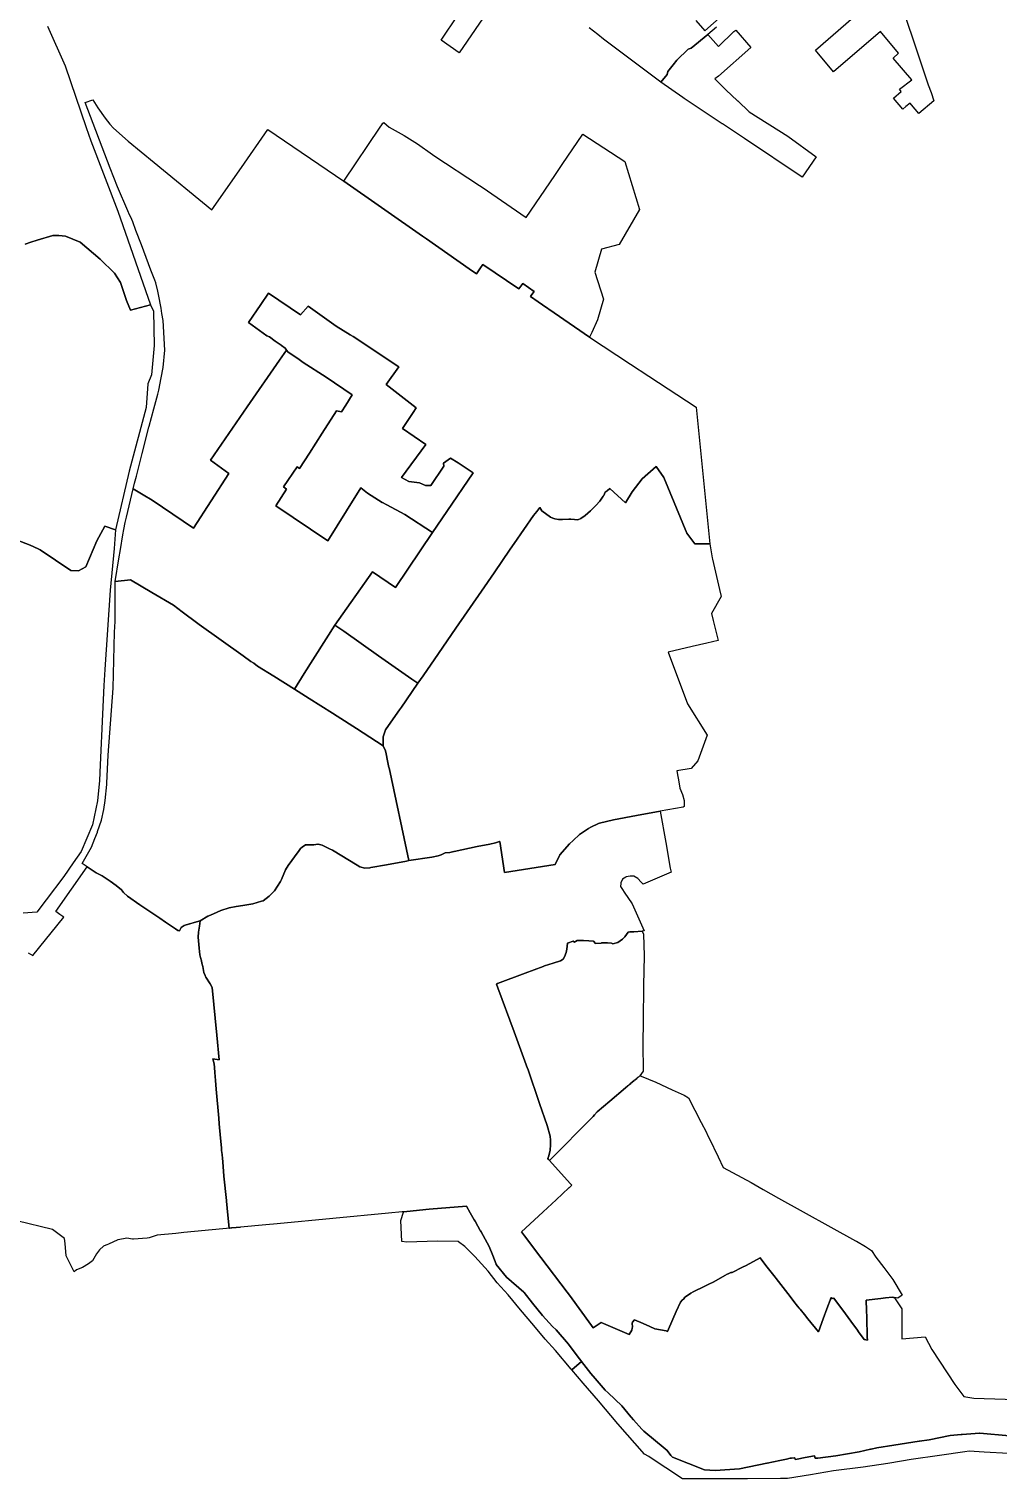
# Model space of a CAD drawing. Header units: inches. Extents: x 280195 to 293923, y 9098893 to 9120289.
# Drawn here: x 285634 to 287681, y 9099489 to 9102551 of the extents above; entities that cross this region are included whole.
import ezdxf

# ---------------------------------------------------------------- set-up
doc = ezdxf.new("R2010")
doc.units = ezdxf.units.IN
doc.header["$MEASUREMENT"] = 0
doc.layers.add('CIS', color=7, linetype='Continuous')

msp = doc.modelspace()

# ---------------------------------------------------------------- linework, layer by layer
at = {"layer": 'CIS'}
for points in [[(286635.0253, 9102636.5075), (286543.1089, 9102501.2522), (286504.85, 9102528.081), (286540.9491, 9102581.4198)], [(287042.4325, 9102569.2877), (287061.6214, 9102547.4331), (287098.134, 9102579.7123)], [(285673.0055, 9102557.2384), (285710.7021, 9102473.6365), (285754.7898, 9102343.0564), (285764.8153, 9102315.4462), (285822.1416, 9102166.8621), (285890.9334, 9101969.0858), (285848.6, 9101957.8409), (285839.9615, 9101977.7105), (285827.7107, 9102015.8243), (285815.0107, 9102035.6681), (285784.4513, 9102065.0369), (285742.3824, 9102101.1526), (285711.4261, 9102113.8527), (285697.2407, 9102115.4945), (285684.2665, 9102114.9054), (285651.1935, 9102105.6449), (285638.2753, 9102101.3196), (285626.0473, 9102097.2254)], [(287086.2277, 9102555.2383), (287068.2873, 9102540.0083), (287032.7399, 9102510.6967), (287030.7372, 9102510.0826), (287026.7868, 9102508.8711), (287002.7361, 9102485.6143), (286994.9574, 9102475.3748), (286983.5273, 9102461.7223), (286981.9397, 9102455.1341), (286968.8909, 9102439.109), (286847.9761, 9102530.0729), (286835.5407, 9102539.5979), (286817.5566, 9102554.1049)], [(285626.0473, 9102097.2254), (285638.2753, 9102101.3196), (285651.1935, 9102105.6449), (285684.2665, 9102114.9054), (285697.2407, 9102115.4945), (285711.4261, 9102113.8527), (285742.3824, 9102101.1526), (285784.4513, 9102065.0369), (285815.0107, 9102035.6681), (285827.7107, 9102015.8243), (285839.9615, 9101977.7105), (285839.9615, 9101977.7105), (285848.6, 9101957.8409), (285890.9334, 9101969.0858), (285896.8867, 9101955.1951), (285898.871, 9101883.096), (285892.9178, 9101820.9188), (285885.051, 9101802.2005), (285881.876, 9101752.1942), (285845.8926, 9101617.7856), (285816.7487, 9101493.3849), (285794.5236, 9101501.3225), (285777.1166, 9101470.1349), (285754.2296, 9101415.509), (285739.006, 9101407.0739), (285722.7931, 9101408.0134), (285657.8526, 9101451.2392), (285653.3714, 9101453.3075), (285636.3221, 9101461.1763), (285596.4871, 9101476.4073)], [(285596.4871, 9101476.4073), (285636.3221, 9101461.1763), (285653.3714, 9101453.3075), (285657.8526, 9101451.2392), (285722.7931, 9101408.0134), (285739.006, 9101407.0739), (285754.2296, 9101415.509), (285777.1166, 9101470.1349), (285794.5236, 9101501.3225), (285816.7487, 9101493.3849), (285814.0372, 9101454.069), (285814.0372, 9101454.069), (285805.3716, 9101366.12), (285794.2591, 9101198.6385), (285792.5644, 9101165.0278), (285789.4965, 9101104.182), (285784.6318, 9100997.1578), (285783.1465, 9100964.4816), (285779.1778, 9100921.6191), (285768.0651, 9100870.819), (285744.2527, 9100814.4627), (285727.5298, 9100790.1055), (285707.7401, 9100761.2813), (285670.3127, 9100711.898), (285650.59, 9100685.8749), (285622.015, 9100684.2874)], [(287705.4782, 9099580.3785), (287642.5303, 9099585.9096), (287642.2426, 9099585.9349), (287605.1339, 9099583.1046), (287603.326, 9099582.9666), (287579.8008, 9099581.1724), (287535.3507, 9099571.9119), (287515.071, 9099568.8196), (287514.2298, 9099568.6913), (287474.4418, 9099562.6244), (287460.7381, 9099560.5348), (287425.2839, 9099554.714), (287412.973, 9099552.0947), (287411.7512, 9099551.8348), (287387.9775, 9099546.7765), (287338.5003, 9099538.3098), (287300.1357, 9099532.7535), (287295.1086, 9099533.0181), (287293.5211, 9099538.0452), (287273.6773, 9099534.341), (287256.5447, 9099531.088), (287252.7752, 9099530.3723), (287251.7037, 9099534.0153), (287251.0458, 9099533.9069), (287245.0455, 9099533.201), (287241.762, 9099532.8147), (287233.9897, 9099531.166), (287220.115, 9099528.1734), (287193.2615, 9099522.5995), (287192.9324, 9099522.5312), (287135.1436, 9099510.4995), (287083.5496, 9099506.9276), (287061.3247, 9099508.5151), (286993.647, 9099534.9516), (286993.647, 9099534.9516), (286990.1456, 9099538.6004), (286982.2082, 9099549.1839), (286974.0493, 9099556.0197), (286957.7342, 9099569.689), (286932.5987, 9099589.8635), (286928.38, 9099594.6014), (286911.1013, 9099614.0068), (286906.1128, 9099620.0065), (286905.5215, 9099620.7177), (286886.6274, 9099643.4418), (286857.6149, 9099670.8119), (286851.57, 9099676.5147), (286829.9032, 9099701.4786), (286821.1428, 9099711.5721), (286801.4874, 9099737.2753), (286799.6453, 9099739.6841), (286794.4201, 9099746.4967), (286773.5177, 9099773.7493), (286747.39, 9099803.8457), (286740.278, 9099811.3665), (286718.6165, 9099834.2729), (286697.4498, 9099860.7313), (286680.252, 9099882.8901), (286679.4286, 9099883.5979), (286642.5487, 9099915.3017), (286621.0512, 9099942.4215), (286620.9666, 9099942.6341), (286613.7273, 9099960.8127), (286613.6046, 9099961.1209), (286606.1685, 9099979.794), (286589.251, 9100011.1038), (286588.138, 9100012.9344), (286587.3397, 9100014.2474), (286582.4633, 9100022.7811), (286576.3217, 9100033.5289), (286574.789, 9100036.2109), (286566.0935, 9100051.4281), (286558.2732, 9100065.1137), (286479.2487, 9100058.7554), (286432.0937, 9100054.2286), (286425.4875, 9100053.5945), (286422.4782, 9100053.3055), (286393.607, 9100050.5277), (286158.0675, 9100027.8652), (286134.5386, 9100025.6015), (286080.8462, 9100020.8916), (286062.4491, 9100019.2778), (286057.5483, 9100018.8479), (286062.1845, 9100019.2778), (286056.8743, 9100018.812), (286056.8713, 9100018.8424), (286056.8687, 9100018.87), (286054.1293, 9100046.4908), (286051.24, 9100075.6252), (286051.1042, 9100076.9931), (286045.9766, 9100128.6966), (286043.2738, 9100158.9903), (286042.5973, 9100166.5726), (286041.9443, 9100173.8922), (286041.8841, 9100174.5667), (286041.8833, 9100174.5754), (286041.8781, 9100174.6343), (286041.1312, 9100183.0059), (286040.641, 9100188.5006), (286038.844, 9100208.6415), (286036.1215, 9100239.1564), (286035.0767, 9100250.8666), (286029.7611, 9100312.2375), (286028.0181, 9100330.8339), (286026.5767, 9100347.4752), (286025.659, 9100358.0711), (286024.9529, 9100366.2241), (286022.6912, 9100376.6308), (286022.7418, 9100376.6335), (286022.822, 9100376.6378), (286035.522, 9100374.5211), (286030.6884, 9100426.1686), (286021.2346, 9100527.186), (286016.6753, 9100534.6759), (286008.0392, 9100548.8638), (286006.4178, 9100551.5277), (286006.1165, 9100552.3714), (286003.7719, 9100558.936), (286001.1053, 9100571.1023), (285999.5386, 9100578.2507), (285998.2649, 9100583.4899), (285996.508, 9100590.7165), (285995.1875, 9100596.1484), (285993.6563, 9100609.9295), (285993.5967, 9100610.4655), (285991.6082, 9100633.5319), (285992.4036, 9100644.2697), (285993.9944, 9100656.5983), (285994.7942, 9100662.3958), (285995.5852, 9100668.1315), (286011.7558, 9100677.4039), (286017.613, 9100679.9832), (286031.9367, 9100686.2909), (286039.5617, 9100689.6487), (286057.183, 9100695.205), (286071.9801, 9100697.8134), (286086.002, 9100700.2852), (286106.7131, 9100703.9362), (286125.2096, 9100709.3763), (286128.3031, 9100710.2862), (286128.5343, 9100710.4575), (286141.1619, 9100719.8113), (286150.2284, 9100728.5152), (286153.068, 9100731.2413), (286165.2919, 9100751.0851), (286167.2348, 9100755.5219), (286175.9281, 9100775.3739), (286181.4845, 9100784.8989), (286202.4155, 9100813.3595), (286203.2943, 9100814.5545), (286207.8706, 9100820.7771), (286211.5344, 9100823.6309), (286218.2953, 9100828.4033), (286235.794, 9100828.4033), (286244.1456, 9100829.5964), (286244.7037, 9100829.4802), (286253.6904, 9100827.6079), (286268.7027, 9100820.2382), (286275.5636, 9100816.8701), (286327.0481, 9100785.7649), (286332.832, 9100782.2705), (286343.5698, 9100779.0888), (286354.0603, 9100779.866), (286354.3076, 9100779.8843), (286356.0741, 9100780.2121), (286389.4287, 9100786.4015), (286431.4608, 9100794.2014), (286436.6309, 9100794.9968), (286485.1499, 9100802.1553), (286498.2739, 9100804.9391), (286505.0618, 9100807.3798), (286513.0486, 9100811.2253), (286522.8103, 9100812.2607), (286531.6469, 9100814.1817), (286532.3154, 9100814.327), (286580.6406, 9100824.8325), (286607.8549, 9100829.7133), (286619.3548, 9100832.9169), (286628.078, 9100835.3468), (286628.5614, 9100835.4815), (286638.5319, 9100770.2913), (286745.4238, 9100786.96), (286755.7426, 9100807.3329), (286775.5864, 9100830.6163), (286783.4328, 9100837.8743), (286796.7531, 9100850.1955), (286815.9537, 9100862.64), (286820.8797, 9100865.8327), (286837.0942, 9100873.2414), (286839.3511, 9100874.2727), (286868.7199, 9100881.4164), (286917.125, 9100890.2398), (286967.5343, 9100899.4285), (286979.3989, 9100833.1772), (286988.8719, 9100779.267), (286990.9387, 9100770.6552), (286931.1723, 9100744.9917), (286927.2108, 9100749.47), (286919.9768, 9100757.2206), (286912.0539, 9100762.0433), (286904.1309, 9100762.0433), (286895.5191, 9100760.6654), (286895.0833, 9100760.3981), (286887.9406, 9100756.015), (286884.3236, 9100748.0921), (286884.221, 9100746.5186), (286883.807, 9100740.1691), (286887.7632, 9100734.2787), (286891.5576, 9100728.6292), (286908.1739, 9100703.8749), (286933.6227, 9100646.6826), (286929.4926, 9100646.3624), (286911.6859, 9100644.9819), (286903.1821, 9100644.3227), (286900.0465, 9100644.0796), (286892.9762, 9100634.4382), (286890.727, 9100631.6467), (286888.1383, 9100629.3538), (286883.2304, 9100625.467), (286878.0638, 9100622.2252), (286867.6294, 9100618.9835), (286864.2863, 9100621.0096), (286856.196, 9100621.1682), (286843.62, 9100621.4148), (286842.6461, 9100620.3878), (286830.9531, 9100620.3352), (286826.6868, 9100625.2863), (286817.0099, 9100625.6763), (286805.7767, 9100626.129), (286795.1731, 9100626.5322), (286791.9243, 9100626.6557), (286788.7185, 9100624.5088), (286786.1831, 9100622.8108), (286783.9709, 9100624.8123), (286771.5626, 9100620.4525), (286770.358, 9100608.2068), (286768.5513, 9100600.7791), (286767.6292, 9100597.5005), (286766.9629, 9100595.1315), (286765.882, 9100593.0324), (286762.6066, 9100586.6718), (286757.0045, 9100583.3423), (286741.1388, 9100578.3843), (286723.1378, 9100572.7589), (286720.1777, 9100571.6427), (286682.301, 9100557.3601), (286624.1337, 9100535.4261), (286621.5376, 9100534.4471), (286624.2861, 9100526.4822), (286658.8852, 9100433.2173), (286687.4341, 9100356.2611), (286687.6836, 9100355.5885), (286712.813, 9100282.4552), (286728.9586, 9100235.4674), (286734.8324, 9100213.3376), (286735.8907, 9100204.4476), (286736.1024, 9100194.4994), (286735.2557, 9100183.2809), (286732.0807, 9100171.4275), (286730.3873, 9100165.7125), (286731.7484, 9100164.1914), (286733.8752, 9100161.8145), (286733.9623, 9100161.717), (286777.3815, 9100113.1899), (286780.7642, 9100109.4091), (286780.8122, 9100109.3063), (286776.024, 9100105.0068), (286774.7118, 9100103.7882), (286747.7295, 9100078.7297), (286720.3488, 9100053.3012), (286682.8765, 9100018.5007), (286674.5688, 9100010.7852), (286680.8655, 9100002.4709), (286715.172, 9099957.1718), (286770.694, 9099883.8592), (286775.782, 9099877.1409), (286822.0903, 9099813.3009), (286825.5935, 9099808.4714), (286842.4972, 9099819.9005), (286901.69, 9099794.2498), (286907.2931, 9099803.3928), (286908.5756, 9099807.94), (286908.8113, 9099810.1673), (286908.9998, 9099811.9494), (286908.0477, 9099816.008), (286908.5352, 9099818.0796), (286909.0499, 9099820.267), (286913.3591, 9099825.1274), (286931.8246, 9099817.6319), (286945.9169, 9099810.9566), (286956.0535, 9099806.5064), (286980.0352, 9099801.8089), (286983.2014, 9099800.8686), (286993.8403, 9099826.4184), (287001.4219, 9099842.9533), (287010.279, 9099862.2701), (287013.836, 9099866.4871), (287017.1329, 9099869.6844), (287019.5927, 9099873.0125), (287021.2348, 9099874.0861), (287032.4489, 9099881.4184), (287037.3934, 9099884.3852), (287061.609, 9099896.0695), (287068.7559, 9099899.8409), (287080.4883, 9099905.7386), (287104.0073, 9099918.7868), (287108.8443, 9099921.4703), (287110.7991, 9099922.4477), (287116.7557, 9099925.426), (287119.6535, 9099925.426), (287141.5105, 9099936.4131), (287148.864, 9099940.2919), (287178.7247, 9099956.043), (287190.8984, 9099940.2919), (287210.401, 9099915.0579), (287212.3264, 9099912.5668), (287241.8759, 9099874.3333), (287249.8592, 9099864.0039), (287257.3812, 9099854.2713), (287261.111, 9099849.7202), (287262.993, 9099847.4239), (287271.99, 9099836.4459), (287279.4283, 9099827.3697), (287301.7933, 9099800.0807), (287301.8327, 9099800.188), (287311.953, 9099827.3697), (287319.8194, 9099848.4978), (287328.7133, 9099872.3855), (287330.9676, 9099869.4799), (287331.4112, 9099870.55), (287334.0967, 9099870.9337), (287358.7775, 9099837.8126), (287370.4147, 9099822.5948), (287384.1231, 9099803.5974), (287386.6556, 9099800.0878), (287398.6763, 9099783.847), (287405.0751, 9099782.3784), (287404.8978, 9099788.4383), (287403.6577, 9099830.8245), (287403.2451, 9099844.9277), (287402.5983, 9099867.0348), (287433.6921, 9099870.4112), (287443.5398, 9099871.4805), (287458.5244, 9099873.1075), (287462.7445, 9099871.9567), (287478.0587, 9099848.28), (287478.0587, 9099784.78), (287526.9917, 9099789.1014), (287541.2779, 9099762.9251), (287589.5882, 9099688.8126), (287608.8025, 9099663.0105), (287629.8858, 9099660.1609), (287850.9456, 9099652.6202)], [(285632.5365, 9100600.3823), (285642.5473, 9100594.3368), (285707.6418, 9100675.8659), (285699.4331, 9100681.5296), (285690.8677, 9100687.3457), (285756.8502, 9100782.0626), (285775.9652, 9100769.5448), (285788.6653, 9100762.6656), (285797.3965, 9100757.6384), (285801.4554, 9100754.7613), (285805.3762, 9100751.9821), (285818.2986, 9100742.8218), (285829.4112, 9100733.5614), (285833.909, 9100727.7405), (285842.1112, 9100719.803), (285868.0404, 9100701.8113), (285876.7141, 9100695.9704), (285910.4087, 9100673.2801), (285922.2152, 9100665.3295), (285943.3824, 9100651.0754), (285948.8178, 9100647.5391), (285950.0507, 9100647.341), (285950.0507, 9100647.341), (285951.8385, 9100647.0536), (285955.4178, 9100653.8144), (285962.1786, 9100657.7914), (285973.4386, 9100661.5447), (285974.1095, 9100661.7683), (285983.0517, 9100664.4179), (285995.5852, 9100668.1315), (285994.7942, 9100662.3958), (285993.9944, 9100656.5983), (285992.4036, 9100644.2697), (285991.6082, 9100633.5319), (285993.5967, 9100610.4655), (285993.6563, 9100609.9295), (285995.1875, 9100596.1484), (285996.508, 9100590.7165), (285998.2649, 9100583.4899), (285999.5386, 9100578.2507), (286001.1053, 9100571.1023), (286003.7719, 9100558.936), (286006.1165, 9100552.3714), (286006.4178, 9100551.5277), (286008.0392, 9100548.8638), (286016.6753, 9100534.6759), (286021.2346, 9100527.186), (286030.6884, 9100426.1686), (286035.522, 9100374.5211), (286022.822, 9100376.6378), (286022.7418, 9100376.6335), (286022.6912, 9100376.6308), (286024.9529, 9100366.2241), (286025.659, 9100358.0711), (286026.5767, 9100347.4752), (286028.0181, 9100330.8339), (286029.7611, 9100312.2375), (286035.0767, 9100250.8666), (286036.1215, 9100239.1564), (286038.844, 9100208.6415), (286040.641, 9100188.5006), (286041.1312, 9100183.0059), (286041.8781, 9100174.6343), (286041.8833, 9100174.5754), (286041.8841, 9100174.5667), (286041.9443, 9100173.8922), (286042.5973, 9100166.5726), (286043.2738, 9100158.9903), (286045.9766, 9100128.6966), (286051.1042, 9100076.9931), (286051.24, 9100075.6252), (286054.1293, 9100046.4908), (286056.8687, 9100018.87), (286056.8713, 9100018.8424), (286056.8743, 9100018.812), (286062.1845, 9100019.2778), (286057.5483, 9100018.8479), (286062.4491, 9100019.2778), (286080.8462, 9100020.8916), (286043.583, 9100017.5745), (285961.1255, 9100009.4518), (285949.946, 9100008.2956), (285944.4351, 9100007.7257), (285904.5995, 9100003.8015), (285888.2496, 9099998.3517), (285883.8849, 9099998.0122), (285854.852, 9099995.7545), (285854.2165, 9099995.705), (285852.551, 9099995.9265), (285840.8688, 9099997.4793), (285840.7068, 9099997.4502), (285822.2309, 9099994.1438), (285821.783, 9099994.0637), (285801.8967, 9099985.2767), (285798.5641, 9099983.7619), (285796.421, 9099982.7877), (285791.7223, 9099980.652), (285782.9354, 9099973.2524), (285776.9233, 9099964.9279), (285768.1363, 9099950.1289), (285759.6841, 9099943.8255), (285747.3251, 9099935.7923), (285734.8384, 9099931.1676), (285729.3544, 9099926.5976), (285712.5781, 9099960.1502), (285710.3009, 9099986.3379), (285709.4031, 9099996.6628), (285684.003, 9100015.7128), (285608.332, 9100034.2337)], [(287703.3086, 9099542.649), (287651.9793, 9099545.8241), (287619.9647, 9099547.9406), (287610.7042, 9099546.6177), (287557.5229, 9099538.9449), (287497.4623, 9099530.2135), (287477.3943, 9099526.8688), (287448.2497, 9099522.0114), (287396.1267, 9099514.0739), (287333.3806, 9099506.6259), (287285.0941, 9099498.0269), (287236.1461, 9099490.4201), (287221.2632, 9099490.0894), (287151.8099, 9099489.7587), (287087.3177, 9099489.4279), (287014.8878, 9099489.0972), (286979.4997, 9099512.579), (286975.5936, 9099514.7879), (286943.1821, 9099536.2853), (286934.2524, 9099541.5769), (286878.0283, 9099605.4078), (286837.0177, 9099654.3558), (286804.6063, 9099691.3976), (286780.5829, 9099719.4769), (286801.4874, 9099737.2753), (286821.1428, 9099711.5721), (286829.9032, 9099701.4786), (286851.57, 9099676.5147), (286857.6149, 9099670.8119), (286886.6274, 9099643.4418), (286905.5215, 9099620.7177), (286906.1128, 9099620.0065), (286911.1013, 9099614.0068), (286928.38, 9099594.6014), (286932.5987, 9099589.8635), (286957.7342, 9099569.689), (286974.0493, 9099556.0197), (286982.2082, 9099549.1839), (286990.1456, 9099538.6004), (286993.647, 9099534.9516), (286993.647, 9099534.9516), (286993.4718, 9099535.1015), (286993.2184, 9099535.1348), (286993.647, 9099534.9516), (287061.3247, 9099508.5151), (287083.5496, 9099506.9276), (287135.1436, 9099510.4995), (287192.9324, 9099522.5312), (287193.2615, 9099522.5995), (287220.115, 9099528.1734), (287233.9897, 9099531.166), (287241.762, 9099532.8147), (287245.0455, 9099533.201), (287251.0458, 9099533.9069), (287251.7037, 9099534.0153), (287252.7752, 9099530.3723), (287256.5447, 9099531.088), (287273.6773, 9099534.341), (287293.5211, 9099538.0452), (287295.1086, 9099533.0181), (287300.1357, 9099532.7535), (287338.5003, 9099538.3098), (287387.9775, 9099546.7765), (287411.7512, 9099551.8348), (287412.973, 9099552.0947), (287425.2839, 9099554.714), (287460.7381, 9099560.5348), (287474.4418, 9099562.6244), (287514.2298, 9099568.6913), (287515.071, 9099568.8196), (287535.3507, 9099571.9119), (287579.8008, 9099581.1724), (287603.326, 9099582.9666), (287605.1339, 9099583.1046), (287642.2426, 9099585.9349), (287642.5303, 9099585.9096), (287705.4782, 9099580.3785)]]:
    msp.add_lwpolyline(points, dxfattribs=at)
for points in [[(287462.5161, 9102645.0196), (287501.9427, 9102528.2202), (287533.8617, 9102433.6619), (287539.5354, 9102417.3355), (287545.7409, 9102399.4792), (287514.1497, 9102372.7031), (287498.4545, 9102391.2721), (287495.3642, 9102394.9283), (287486.2241, 9102387.3778), (287480.1506, 9102382.3605), (287460.2505, 9102405.4486), (287476.7771, 9102419.2303), (287473.1259, 9102423.9928), (287498.6847, 9102444.1541), (287459.2568, 9102489.8521), (287470.7209, 9102500.2097), (287433.0441, 9102546.1415), (287333.7299, 9102461.2065), (287295.4606, 9102506.5597), (287359.9145, 9102562.2545), (287381.9808, 9102582.019), (287391.4264, 9102590.5121), (287458.5833, 9102649.4948), (287462.5161, 9102645.0196)], [(287127.2236, 9102548.6144), (287159.1059, 9102512.2341), (287090.711, 9102451.909), (287082.759, 9102446.2527), (287098.361, 9102430.9138), (287104.2317, 9102425.1419), (287106.307, 9102423.1016), (287130.769, 9102399.9272), (287131.3809, 9102399.3476), (287155.6197, 9102376.3847), (287237.2174, 9102324.7907), (287296.9935, 9102281.5809), (287267.4924, 9102238.3214), (287145.6019, 9102320.3358), (287098.859, 9102351.1095), (287098.6313, 9102351.2594), (287066.774, 9102372.2329), (287018.0418, 9102404.3162), (287015.1621, 9102406.3547), (286968.8909, 9102439.109), (286981.9397, 9102455.1341), (286983.5273, 9102461.7223), (286994.9574, 9102475.3748), (287002.7361, 9102485.6143), (287026.7868, 9102508.8711), (287030.7372, 9102510.0826), (287032.7399, 9102510.6967), (287068.2873, 9102540.0083), (287090.4464, 9102514.0862), (287123.2548, 9102545.8362), (287127.2236, 9102548.6144)], [(285898.5595, 9102269.2229), (286020.639, 9102169.5899), (286082.7936, 9102258.8031), (286138.3392, 9102338.9567), (286299.2062, 9102229.9481), (286465.3319, 9102113.982), (286473.6141, 9102108.2004), (286564.2892, 9102044.9035), (286579.433, 9102034.3322), (286587.7587, 9102046.834), (286592.4867, 9102053.9334), (286668.6971, 9102002.3646), (286677.296, 9102013.874), (286700.9234, 9101996.7819), (286696.1765, 9101990.4526), (286693.3034, 9101986.6218), (286693.2073, 9101986.4604), (286693.2129, 9101986.4565), (286709.8683, 9101974.9954), (286718.9034, 9101968.778), (286743.2566, 9101952.0196), (286817.8563, 9101900.685), (286818.1349, 9101900.502), (286904.7754, 9101843.6096), (286943.2834, 9101818.3456), (287043.6386, 9101752.6422), (287072.0036, 9101464.0371), (287040.5184, 9101464.1469), (287023.9819, 9101486.3058), (286975.3646, 9101604.3764), (286959.0654, 9101627.3301), (286929.0388, 9101601.3611), (286908.5335, 9101574.2413), (286894.1672, 9101551.0039), (286860.962, 9101581.0872), (286855.2287, 9101576.1337), (286851.4956, 9101572.8915), (286848.231, 9101566.4894), (286847.0193, 9101564.7392), (286839.8135, 9101554.3308), (286831.3451, 9101545.2248), (286830.8153, 9101544.6551), (286820.8729, 9101534.315), (286820.3559, 9101533.8497), (286808.942, 9101523.5772), (286799.795, 9101517.6118), (286793.5175, 9101515.0493), (286786.2692, 9101515.7508), (286778.402, 9101516.0593), (286774.5217, 9101516.2114), (286774.3444, 9101516.2184), (286761.2184, 9101515.6233), (286752.8331, 9101515.5169), (286744.8833, 9101516.686), (286740.6675, 9101518.4013), (286735.7658, 9101520.3956), (286717.5266, 9101533.521), (286713.097, 9101540.6782), (286706.5646, 9101532.6087), (286699.575, 9101523.9749), (286659.2567, 9101464.8738), (286650.6292, 9101452.8113), (286616.5001, 9101402.9185), (286590.1812, 9101364.4432), (286535.744, 9101285.7769), (286499.2635, 9101232.4822), (286466.8558, 9101185.1373), (286455.3226, 9101169.6271), (286442.5892, 9101178.5539), (286372.7079, 9101227.5443), (286299.1051, 9101279.3513), (286280.4027, 9101292.5154), (286359.958, 9101405.2034), (286408.043, 9101371.8662), (286486.7302, 9101487.8746), (286516.8617, 9101532.1308), (286572.5355, 9101613.9024), (286540.543, 9101635.1563), (286524.6679, 9101644.946), (286509.8514, 9101634.6271), (286510.1194, 9101627.9612), (286482.8144, 9101587.5328), (286471.8077, 9101587.3212), (286459.3193, 9101593.2478), (286436.2476, 9101595.5762), (286421.0057, 9101604.3133), (286472.6509, 9101674.0678), (286423.4382, 9101707.8022), (286428.7815, 9101715.9115), (286445.6412, 9101741.4988), (286452.2333, 9101751.5033), (286388.874, 9101800.6128), (286415.0678, 9101837.9191), (286319.1046, 9101901.7663), (286312.7979, 9101905.6748), (286282.948, 9101923.9088), (286224.1045, 9101965.8189), (286207.667, 9101947.5865), (286140.2897, 9101993.4984), (286123.7977, 9101969.3756), (286097.7447, 9101931.2683), (286136.6385, 9101903.106), (286142.2741, 9101901.2804), (286154.5029, 9101892.2851), (286166.498, 9101883.4619), (286167.2811, 9101882.8859), (286175.2942, 9101876.9915), (286176.8817, 9101875.4835), (286177.8206, 9101873.3684), (286162.9981, 9101851.9033), (286095.1443, 9101753.642), (286017.598, 9101640.4751), (286056.1993, 9101612.902), (285981.2987, 9101496.8309), (285894.2254, 9101556.31), (285875.6248, 9101567.5113), (285854.3699, 9101580.3111), (285854.0721, 9101580.4479), (285857.363, 9101592.514), (285861.2307, 9101606.6958), (285873.5148, 9101654.9297), (285887.6256, 9101710.3344), (285888.274, 9101712.8809), (285898.0556, 9101749.3222), (285906.3792, 9101780.3316), (285908.5566, 9101788.4433), (285913.5294, 9101814.6046), (285917.7036, 9101836.5645), (285920.8852, 9101872.7551), (285917.7036, 9101935.9888), (285915.0818, 9101950.7359), (285913.1026, 9101961.8694), (285911.8855, 9101968.715), (285909.2356, 9101983.621), (285906.1048, 9101998.0226), (285901.7957, 9102015.5281), (285899.7306, 9102020.9799), (285891.8533, 9102041.7761), (285871.9685, 9102095.4652), (285860.0376, 9102126.0878), (285853.2767, 9102143.9841), (285849.0414, 9102153.6888), (285846.7646, 9102158.906), (285842.9948, 9102167.544), (285820.8718, 9102218.2364), (285805.8963, 9102257.3802), (285752.8577, 9102396.0155), (285769.3116, 9102401.8163), (285779.7146, 9102384.6064), (285795.0029, 9102362.972), (285804.8106, 9102350.2798), (285812.8704, 9102342.2345), (285843.8654, 9102314.8159), (285898.5595, 9102269.2229)], [(286591.0793, 9102217.2971), (286684.3945, 9102153.5249), (286744.5903, 9102241.7169), (286760.6933, 9102265.3093), (286804.325, 9102329.2338), (286892.8283, 9102271.4221), (286924.0492, 9102169.9542), (286880.7897, 9102096.5322), (286843.4834, 9102086.6103), (286829.5928, 9102037.7946), (286847.4522, 9101980.6445), (286835.149, 9101937.385), (286822.7647, 9101910.5896), (286818.187, 9101900.685), (286818.1349, 9101900.502), (286817.8563, 9101900.685), (286743.2566, 9101952.0196), (286718.9034, 9101968.778), (286709.8683, 9101974.9954), (286693.2129, 9101986.4565), (286693.2073, 9101986.4604), (286693.3034, 9101986.6218), (286696.1765, 9101990.4526), (286700.9234, 9101996.7819), (286677.296, 9102013.874), (286668.6971, 9102002.3646), (286592.4867, 9102053.9334), (286587.7587, 9102046.834), (286579.433, 9102034.3322), (286564.2892, 9102044.9035), (286473.6141, 9102108.2004), (286465.3319, 9102113.982), (286299.2062, 9102229.9481), (286376.0233, 9102344.0812), (286379.1987, 9102348.8398), (286381.4142, 9102352.1599), (286383.6553, 9102353.9661), (286395.1647, 9102343.7267), (286426.9148, 9102326.4229), (286455.0137, 9102308.643), (286486.8429, 9102286.3385), (286489.6211, 9102284.3541), (286585.5579, 9102220.9464), (286591.0793, 9102217.2971)], [(286140.2897, 9101993.4984), (286207.667, 9101947.5865), (286224.1045, 9101965.8189), (286282.948, 9101923.9088), (286312.7979, 9101905.6748), (286319.1046, 9101901.7663), (286415.0678, 9101837.9191), (286388.874, 9101800.6128), (286452.2333, 9101751.5033), (286445.6412, 9101741.4988), (286428.7815, 9101715.9115), (286423.4382, 9101707.8022), (286472.6509, 9101674.0678), (286421.0057, 9101604.3133), (286436.2476, 9101595.5762), (286459.3193, 9101593.2478), (286471.8077, 9101587.3212), (286482.8144, 9101587.5328), (286510.1194, 9101627.9612), (286509.8514, 9101634.6271), (286524.6679, 9101644.946), (286540.543, 9101635.1563), (286572.5355, 9101613.9024), (286516.8617, 9101532.1308), (286486.7302, 9101487.8746), (286428.1912, 9101526.1864), (286390.0714, 9101546.2683), (286388.5355, 9101547.1058), (286380.6588, 9101551.4012), (286380.1803, 9101551.7048), (286380.1777, 9101551.7064), (286349.3849, 9101571.245), (286334.8594, 9101582.4369), (286304.767, 9101533.8766), (286265.578, 9101470.637), (286155.7755, 9101544.3898), (286178.2745, 9101579.7703), (286172.0503, 9101584.5523), (286200.6818, 9101626.7036), (286205.8655, 9101623.1584), (286226.9536, 9101655.7996), (286253.7734, 9101697.9749), (286283.7682, 9101745.1428), (286294.3031, 9101742.6314), (286303.4449, 9101756.952), (286316.8585, 9101778.4825), (286261.8185, 9101816.2604), (286213.2342, 9101847.3736), (286202.0168, 9101855.1998), (286181.9475, 9101869.2017), (286177.8206, 9101873.3684), (286176.8817, 9101875.4835), (286175.2942, 9101876.9915), (286167.2811, 9101882.8859), (286166.498, 9101883.4619), (286154.5029, 9101892.2851), (286142.2741, 9101901.2804), (286136.6385, 9101903.106), (286097.7447, 9101931.2683), (286123.7977, 9101969.3756), (286140.2897, 9101993.4984)], [(286303.4449, 9101756.952), (286294.3031, 9101742.6314), (286283.7682, 9101745.1428), (286253.7734, 9101697.9749), (286226.9536, 9101655.7996), (286205.8655, 9101623.1584), (286200.6818, 9101626.7036), (286172.0503, 9101584.5523), (286178.2745, 9101579.7703), (286155.7755, 9101544.3898), (286265.578, 9101470.637), (286304.767, 9101533.8766), (286334.8594, 9101582.4369), (286349.3849, 9101571.245), (286380.1777, 9101551.7064), (286380.1803, 9101551.7048), (286380.6588, 9101551.4012), (286388.5355, 9101547.1058), (286390.0714, 9101546.2683), (286428.1912, 9101526.1864), (286486.7302, 9101487.8746), (286408.043, 9101371.8662), (286359.958, 9101405.2034), (286280.4027, 9101292.5154), (286215.6889, 9101190.1301), (286194.8312, 9101157.2985), (286151.0092, 9101184.6707), (286117.0952, 9101205.8539), (286108.8545, 9101211.7086), (286102.9915, 9101215.8739), (286086.37, 9101227.6828), (285993.4526, 9101293.6966), (285990.9921, 9101295.5444), (285957.8423, 9101320.4407), (285939.2135, 9101334.4313), (285893.2906, 9101361.5598), (285848.4897, 9101388.0254), (285815.8356, 9101384.7295), (285824.1778, 9101432.1069), (285827.3595, 9101452.3895), (285832.675, 9101482.7937), (285834.7227, 9101494.5074), (285837.3019, 9101509.2601), (285839.975, 9101520.3873), (285854.3699, 9101580.3111), (285875.6248, 9101567.5113), (285894.2254, 9101556.31), (285981.2987, 9101496.8309), (286056.1993, 9101612.902), (286017.598, 9101640.4751), (286095.1443, 9101753.642), (286162.9981, 9101851.9033), (286177.8206, 9101873.3684), (286181.9475, 9101869.2017), (286202.0168, 9101855.1998), (286213.2342, 9101847.3736), (286261.8185, 9101816.2604), (286316.8585, 9101778.4825), (286303.4449, 9101756.952)], [(286975.3646, 9101604.3764), (287023.9819, 9101486.3058), (287040.5184, 9101464.1469), (287072.0036, 9101464.0371), (287077.0787, 9101434.8426), (287077.6207, 9101431.7244), (287092.8091, 9101367.5261), (287096.262, 9101352.9313), (287075.8331, 9101316.7714), (287079.4725, 9101302.2329), (287090.0413, 9101260.0125), (287065.7565, 9101254.3786), (287035.2034, 9101247.2906), (286984.4754, 9101235.5222), (287024.8244, 9101126.3814), (287066.8271, 9101059.9047), (287047.314, 9101005.9956), (287032.7619, 9100989.4592), (287002.5993, 9100984.7628), (287004.4514, 9100972.8567), (287006.3891, 9100965.8101), (287009.1949, 9100948.2738), (287014.3389, 9100934.4785), (287018.08, 9100922.3199), (287017.8462, 9100909.6937), (287015.7418, 9100908.2908), (286967.5343, 9100899.4285), (286917.125, 9100890.2398), (286868.7199, 9100881.4164), (286839.3511, 9100874.2727), (286837.0942, 9100873.2414), (286820.8797, 9100865.8327), (286815.9537, 9100862.64), (286796.7531, 9100850.1955), (286783.4328, 9100837.8743), (286775.5864, 9100830.6163), (286755.7426, 9100807.3329), (286745.4238, 9100786.96), (286638.5319, 9100770.2913), (286628.5614, 9100835.4815), (286628.078, 9100835.3468), (286619.3548, 9100832.9169), (286607.8549, 9100829.7133), (286580.6406, 9100824.8325), (286532.3154, 9100814.327), (286531.6469, 9100814.1817), (286522.8103, 9100812.2607), (286513.0486, 9100811.2253), (286505.0618, 9100807.3798), (286498.2739, 9100804.9391), (286485.1499, 9100802.1553), (286436.6309, 9100794.9968), (286394.7224, 9100990.793), (286394.5635, 9100991.5354), (286392.9569, 9100999.0413), (286391.5274, 9101005.7204), (286388.3673, 9101020.4841), (286386.9188, 9101027.2517), (286382.5441, 9101037.5918), (286382.1464, 9101056.2835), (286386.9188, 9101071.396), (286418.3368, 9101115.5403), (286419.4465, 9101117.1631), (286431.5619, 9101134.8803), (286455.3226, 9101169.6271), (286466.8558, 9101185.1373), (286499.2635, 9101232.4822), (286535.744, 9101285.7769), (286590.1812, 9101364.4432), (286616.5001, 9101402.9185), (286650.6292, 9101452.8113), (286659.2567, 9101464.8738), (286699.575, 9101523.9749), (286706.5646, 9101532.6087), (286713.097, 9101540.6782), (286717.5266, 9101533.521), (286735.7658, 9101520.3956), (286740.6675, 9101518.4013), (286744.8833, 9101516.686), (286752.8331, 9101515.5169), (286761.2184, 9101515.6233), (286774.3444, 9101516.2184), (286774.5217, 9101516.2114), (286778.402, 9101516.0593), (286786.2692, 9101515.7508), (286793.5175, 9101515.0493), (286799.795, 9101517.6118), (286808.942, 9101523.5772), (286820.3559, 9101533.8497), (286820.8729, 9101534.315), (286830.8153, 9101544.6551), (286831.3451, 9101545.2248), (286839.8135, 9101554.3308), (286847.0193, 9101564.7392), (286848.231, 9101566.4894), (286851.4956, 9101572.8915), (286855.2287, 9101576.1337), (286860.962, 9101581.0872), (286894.1672, 9101551.0039), (286908.5335, 9101574.2413), (286929.0388, 9101601.3611), (286959.0654, 9101627.3301), (286975.3646, 9101604.3764)], [(286394.7224, 9100990.793), (286436.6309, 9100794.9968), (286431.4608, 9100794.2014), (286389.4287, 9100786.4015), (286356.0741, 9100780.2121), (286354.3076, 9100779.8843), (286354.0603, 9100779.866), (286343.5698, 9100779.0888), (286332.832, 9100782.2705), (286327.0481, 9100785.7649), (286275.5636, 9100816.8701), (286268.7027, 9100820.2382), (286253.6904, 9100827.6079), (286244.7037, 9100829.4802), (286244.1456, 9100829.5964), (286235.794, 9100828.4033), (286218.2953, 9100828.4033), (286211.5344, 9100823.6309), (286207.8706, 9100820.7771), (286203.2943, 9100814.5545), (286202.4155, 9100813.3595), (286181.4845, 9100784.8989), (286175.9281, 9100775.3739), (286167.2348, 9100755.5219), (286165.2919, 9100751.0851), (286153.068, 9100731.2413), (286150.2284, 9100728.5152), (286141.1619, 9100719.8113), (286128.5343, 9100710.4575), (286128.3031, 9100710.2862), (286125.2096, 9100709.3763), (286106.7131, 9100703.9362), (286086.002, 9100700.2852), (286071.9801, 9100697.8134), (286057.183, 9100695.205), (286039.5617, 9100689.6487), (286031.9367, 9100686.2909), (286017.613, 9100679.9832), (286011.7558, 9100677.4039), (285995.5852, 9100668.1315), (285983.0517, 9100664.4179), (285974.1095, 9100661.7683), (285973.4386, 9100661.5447), (285962.1786, 9100657.7914), (285955.4178, 9100653.8144), (285951.8385, 9100647.0536), (285950.0507, 9100647.341), (285948.8178, 9100647.5391), (285943.3824, 9100651.0754), (285922.2152, 9100665.3295), (285910.4087, 9100673.2801), (285876.7141, 9100695.9704), (285868.0404, 9100701.8113), (285842.1112, 9100719.803), (285833.909, 9100727.7405), (285829.4112, 9100733.5614), (285818.2986, 9100742.8218), (285805.3762, 9100751.9821), (285801.4554, 9100754.7613), (285797.3965, 9100757.6384), (285788.6653, 9100762.6656), (285775.9652, 9100769.5448), (285756.8502, 9100782.0626), (285746.2475, 9100789.006), (285766.1141, 9100823.6309), (285773.4595, 9100841.9943), (285778.8404, 9100855.4467), (285779.2069, 9100856.5464), (285787.1921, 9100880.5016), (285791.9644, 9100903.1703), (285795.146, 9100922.2597), (285798.3276, 9100956.0639), (285798.4719, 9100958.8357), (285801.5233, 9101017.4319), (285811.8372, 9101159.307), (285815.0683, 9101277.5241), (285815.085, 9101277.8456), (285816.2391, 9101300.0074), (285815.8356, 9101384.7295), (285848.4897, 9101388.0254), (285893.2906, 9101361.5598), (285939.2135, 9101334.4313), (285957.8423, 9101320.4407), (285990.9921, 9101295.5444), (285993.4526, 9101293.6966), (286086.37, 9101227.6828), (286102.9915, 9101215.8739), (286108.8545, 9101211.7086), (286117.0952, 9101205.8539), (286151.0092, 9101184.6707), (286194.8312, 9101157.2985), (286225.7653, 9101137.5715), (286275.0332, 9101106.1527), (286284.9, 9101099.8606), (286325.6138, 9101073.897), (286382.5441, 9101037.5918), (286386.9188, 9101027.2517), (286388.3673, 9101020.4841), (286391.5274, 9101005.7204), (286392.9569, 9100999.0413), (286394.5635, 9100991.5354), (286394.7224, 9100990.793)], [(286382.1464, 9101056.2835), (286382.5441, 9101037.5918), (286325.6138, 9101073.897), (286284.9, 9101099.8606), (286275.0332, 9101106.1527), (286225.7653, 9101137.5715), (286194.8312, 9101157.2985), (286215.6889, 9101190.1301), (286280.4027, 9101292.5154), (286299.1051, 9101279.3513), (286372.7079, 9101227.5443), (286442.5892, 9101178.5539), (286455.3226, 9101169.6271), (286431.5619, 9101134.8803), (286419.4465, 9101117.1631), (286418.3368, 9101115.5403), (286386.9188, 9101071.396), (286382.1464, 9101056.2835)], [(286932.3116, 9100639.4943), (286933.4757, 9100594.3033), (286932.0999, 9100531.6499), (286931.704, 9100456.6577), (286931.1078, 9100407.818), (286931.295, 9100350.1624), (286924.5116, 9100340.7875), (286927.2686, 9100339.5488), (286924.4247, 9100340.6674), (286922.1465, 9100338.7429), (286919.7907, 9100336.7529), (286919.3891, 9100336.4135), (286917.9171, 9100335.1702), (286917.8856, 9100335.1868), (286914.4636, 9100332.2942), (286914.3631, 9100332.1769), (286914.3224, 9100332.1294), (286914.1594, 9100331.993), (286914.1143, 9100331.9551), (286914.0057, 9100331.8643), (286912.8384, 9100330.8853), (286908.1433, 9100326.9479), (286905.7628, 9100324.9357), (286905.4326, 9100324.6567), (286905.4132, 9100324.6403), (286905.4088, 9100324.6408), (286902.8962, 9100322.517), (286902.0365, 9100321.7903), (286901.1689, 9100321.057), (286900.7152, 9100320.6735), (286899.3683, 9100319.535), (286899.3682, 9100319.5308), (286894.4689, 9100315.3897), (286894.4508, 9100315.3785), (286861.0916, 9100287.1814), (286834.4837, 9100264.691), (286828.7948, 9100258.4518), (286825.6182, 9100254.9679), (286733.8752, 9100161.8145), (286731.7484, 9100164.1914), (286730.3873, 9100165.7125), (286732.0807, 9100171.4275), (286735.2557, 9100183.2809), (286736.1024, 9100194.4994), (286735.8907, 9100204.4476), (286734.8324, 9100213.3376), (286728.9586, 9100235.4674), (286712.813, 9100282.4552), (286687.6836, 9100355.5885), (286687.4341, 9100356.2611), (286658.8852, 9100433.2173), (286624.2861, 9100526.4822), (286621.5376, 9100534.4471), (286624.1337, 9100535.4261), (286682.301, 9100557.3601), (286720.1777, 9100571.6427), (286723.1378, 9100572.7589), (286741.1388, 9100578.3843), (286757.0045, 9100583.3423), (286762.6066, 9100586.6718), (286765.882, 9100593.0324), (286766.9629, 9100595.1315), (286767.6292, 9100597.5005), (286768.5513, 9100600.7791), (286770.358, 9100608.2068), (286771.5626, 9100620.4525), (286783.9709, 9100624.8123), (286786.1831, 9100622.8108), (286788.7185, 9100624.5088), (286791.9243, 9100626.6557), (286795.1731, 9100626.5322), (286805.7767, 9100626.129), (286817.0099, 9100625.6763), (286826.6868, 9100625.2863), (286830.9531, 9100620.3352), (286842.6461, 9100620.3878), (286843.62, 9100621.4148), (286856.196, 9100621.1682), (286864.2863, 9100621.0096), (286867.6294, 9100618.9835), (286878.0638, 9100622.2252), (286883.2304, 9100625.467), (286888.1383, 9100629.3538), (286890.727, 9100631.6467), (286892.9762, 9100634.4382), (286900.0465, 9100644.0796), (286903.1821, 9100644.3227), (286911.6859, 9100644.9819), (286929.4926, 9100646.3624), (286932.3116, 9100639.4943)], [(286927.2686, 9100339.5488), (286957.9718, 9100327.4712), (286992.5769, 9100311.3303), (287017.8736, 9100299.5311), (287027.6103, 9100294.3453), (287054.0682, 9100242.3397), (287064.4081, 9100222.0158), (287068.1552, 9100213.9894), (287070.7776, 9100208.6296), (287089.7879, 9100169.7751), (287100.8048, 9100147.2578), (287159.3838, 9100115.349), (287184.7834, 9100100.8349), (287217.1688, 9100082.3289), (287380.0893, 9099992.412), (287381.9384, 9099991.3915), (287401.2602, 9099980.2237), (287413.8941, 9099971.3601), (287423.1104, 9099957.8472), (287439.9829, 9099936.0122), (287459.0329, 9099910.6122), (287478.8421, 9099877.326), (287469.4107, 9099870.9574), (287458.5244, 9099873.1075), (287443.5398, 9099871.4805), (287433.6921, 9099870.4112), (287402.5983, 9099867.0348), (287403.2451, 9099844.9277), (287403.6577, 9099830.8245), (287404.8978, 9099788.4383), (287405.0751, 9099782.3784), (287398.6763, 9099783.847), (287386.6556, 9099800.0878), (287384.1231, 9099803.5974), (287370.4147, 9099822.5948), (287358.7775, 9099837.8126), (287334.0967, 9099870.9337), (287331.4112, 9099870.55), (287330.9676, 9099869.4799), (287328.7133, 9099872.3855), (287319.8194, 9099848.4978), (287311.953, 9099827.3697), (287301.8327, 9099800.188), (287301.7933, 9099800.0807), (287279.4283, 9099827.3697), (287271.99, 9099836.4459), (287262.993, 9099847.4239), (287261.111, 9099849.7202), (287257.3812, 9099854.2713), (287249.8592, 9099864.0039), (287241.8759, 9099874.3333), (287212.3264, 9099912.5668), (287210.401, 9099915.0579), (287190.8984, 9099940.2919), (287178.7247, 9099956.043), (287148.864, 9099940.2919), (287141.5105, 9099936.4131), (287119.6535, 9099925.426), (287116.7557, 9099925.426), (287110.7991, 9099922.4477), (287108.8443, 9099921.4703), (287104.0073, 9099918.7868), (287080.4883, 9099905.7386), (287068.7559, 9099899.8409), (287061.609, 9099896.0695), (287037.3934, 9099884.3852), (287032.4489, 9099881.4184), (287021.2348, 9099874.0861), (287019.5927, 9099873.0125), (287017.1329, 9099869.6844), (287013.836, 9099866.4871), (287010.279, 9099862.2701), (287001.4219, 9099842.9533), (286993.8403, 9099826.4184), (286983.2014, 9099800.8686), (286980.0352, 9099801.8089), (286956.0535, 9099806.5064), (286945.9169, 9099810.9566), (286931.8246, 9099817.6319), (286913.3591, 9099825.1274), (286909.0499, 9099820.267), (286908.5352, 9099818.0796), (286908.0477, 9099816.008), (286908.9998, 9099811.9494), (286908.8113, 9099810.1673), (286908.5756, 9099807.94), (286907.2931, 9099803.3928), (286901.69, 9099794.2498), (286842.4972, 9099819.9005), (286825.5935, 9099808.4714), (286822.0903, 9099813.3009), (286775.782, 9099877.1409), (286770.694, 9099883.8592), (286715.172, 9099957.1718), (286680.8655, 9100002.4709), (286674.5688, 9100010.7852), (286682.8765, 9100018.5007), (286720.3488, 9100053.3012), (286747.7295, 9100078.7297), (286774.7118, 9100103.7882), (286776.024, 9100105.0068), (286780.8122, 9100109.3063), (286780.7642, 9100109.4091), (286777.3815, 9100113.1899), (286733.9623, 9100161.717), (286733.8752, 9100161.8145), (286825.6182, 9100254.9679), (286828.7948, 9100258.4518), (286834.4837, 9100264.691), (286861.0916, 9100287.1814), (286894.4508, 9100315.3785), (286894.4689, 9100315.3897), (286899.3682, 9100319.5308), (286899.3683, 9100319.535), (286900.7152, 9100320.6735), (286901.1689, 9100321.057), (286902.0365, 9100321.7903), (286902.8962, 9100322.517), (286905.4088, 9100324.6408), (286905.4132, 9100324.6403), (286905.4326, 9100324.6567), (286905.7628, 9100324.9357), (286908.1433, 9100326.9479), (286912.8384, 9100330.8853), (286914.0057, 9100331.8643), (286914.1143, 9100331.9551), (286914.1594, 9100331.993), (286914.3224, 9100332.1294), (286914.3631, 9100332.1769), (286914.4636, 9100332.2942), (286917.8856, 9100335.1868), (286917.9171, 9100335.1702), (286919.3891, 9100336.4135), (286919.7907, 9100336.7529), (286922.1465, 9100338.7429), (286924.4247, 9100340.6674), (286927.2686, 9100339.5488)], [(286589.251, 9100011.1038), (286606.1685, 9099979.794), (286613.6046, 9099961.1209), (286613.7273, 9099960.8127), (286620.9666, 9099942.6341), (286621.0512, 9099942.4215), (286642.5487, 9099915.3017), (286679.4286, 9099883.5979), (286680.252, 9099882.8901), (286697.4498, 9099860.7313), (286718.6165, 9099834.2729), (286740.278, 9099811.3665), (286747.39, 9099803.8457), (286773.5177, 9099773.7493), (286794.4201, 9099746.4967), (286799.6453, 9099739.6841), (286801.4874, 9099737.2753), (286780.5829, 9099719.4769), (286779.1401, 9099721.1633), (286746.0671, 9099760.1894), (286724.5697, 9099784.6634), (286700.7571, 9099813.4369), (286672.6451, 9099846.5099), (286646.1867, 9099878.2598), (286623.3663, 9099903.7261), (286604.184, 9099928.2001), (286575.7412, 9099958.958), (286554.9052, 9099980.4554), (286541.3453, 9099989.7158), (286541.3453, 9099990.3773), (286496.0353, 9099991.0388), (286432.2045, 9099989.3852), (286421.6211, 9099990.7081), (286419.306, 9100035.3566), (286425.5899, 9100052.5546), (286425.4875, 9100053.5945), (286432.0937, 9100054.2286), (286479.2487, 9100058.7554), (286558.2732, 9100065.1137), (286566.0935, 9100051.4281), (286574.789, 9100036.2109), (286576.3217, 9100033.5289), (286582.4633, 9100022.7811), (286587.3397, 9100014.2474), (286588.138, 9100012.9344), (286589.251, 9100011.1038)], [(286993.647, 9099534.9516), (286993.2184, 9099535.1348), (286993.4718, 9099535.1015), (286993.647, 9099534.9516)]]:
    msp.add_lwpolyline(points, close=True, dxfattribs=at)

doc.saveas('drawing.dxf')
